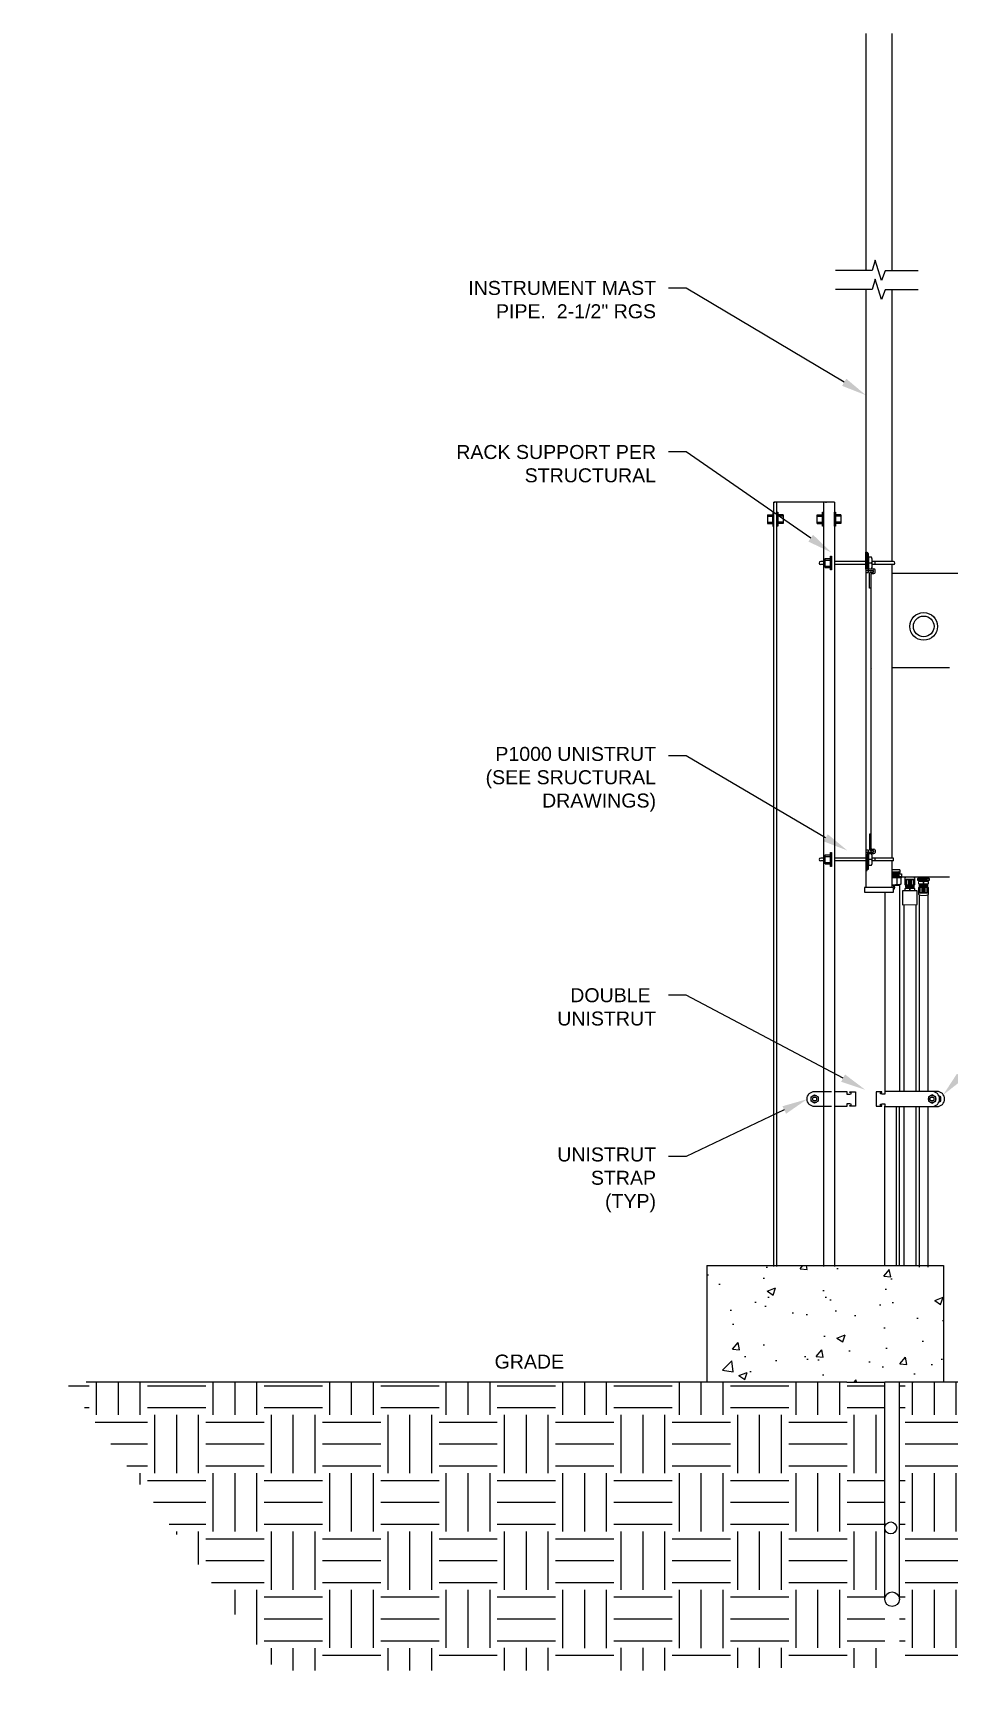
# Model space of a CAD drawing. Header units: feet. Extents: x -4 to 2246, y -9 to 1440.
# Drawn here: x 2020 to 2027.64, y 1377.52 to 1391.44 of the extents above; entities that cross this region are included whole.
import ezdxf
from ezdxf import colors
from ezdxf.entities.mleader import LeaderData, LeaderLine
from ezdxf.math import Vec2, Vec3

# ---------------------------------------------------------------- set-up
doc = ezdxf.new("R2010")
doc.units = ezdxf.units.FT
doc.header["$MEASUREMENT"] = 0
for name, color, linetype in [('ANNO-SYMBOL', 3, 'Continuous'), ('C-GRADE', 110, 'Continuous'), ('DETL-HTCH', 253, 'Continuous'), ('DETL-HVLN', 72, 'Continuous'), ('DETL-LTLN', 5, 'Continuous'), ('E-COND-PVC', 4, 'Continuous'), ('E-DETL', 7, 'Continuous'), ('E-EQPM-CAB', 5, 'Continuous'), ('E-POSTS', 4, 'Continuous'), ('G-ANNO-TEXT', 1, 'Continuous')]:
    doc.layers.add(name, color=color, linetype=linetype)
doc.styles.add('NEI-A', font='arial.ttf')

# ---------------------------------------------------------------- blocks, each defined once
blk = doc.blocks.new('HSQN031')
blk.add_lwpolyline([(-0.4, 0.21), (-0.4, 0), (0.4, 0), (0.4, 0.21), (0.28, 0.27), (-0.28, 0.27)], close=True)
for points in [[(0, 0.21, 0.123587), (-0.2, 0.27, 0.085237), (-0.34, 0.24)], [(0.34, 0.24, 0.085237), (0.2, 0.27, 0.123587), (0, 0.21), (0, 0)]]:
    blk.add_lwpolyline(points, format="xyb")
blk = doc.blocks.new('A$C82a2585c')
at = {"layer": 'E-DETL'}
for p, q in [((0.058, 5.374), (0.058, 5.364)), ((0.058, 5.374), (0.096, 5.374)), ((0.103, 5.463), (0.103, 0)), ((0.167, 5.463), (0.16, 5.463)), ((0.181, 5.463), (0.181, 0)), ((0.226, 5.374), (0.188, 5.374)), ((0.226, 5.364), (0.226, 5.374)), ((0.47, 5.374), (0.47, 5.364)), ((0.47, 5.374), (0.508, 5.374)), ((0.515, 0), (0.515, 5.463)), ((0.536, 5.463), (0.529, 5.463)), ((0.536, 0), (0.536, 5.463)), ((0.581, 5.374), (0.543, 5.374)), ((0.581, 5.374), (0.581, 5.364)), ((0.058, 5.364), (0.058, 5.321)), ((0.058, 5.364), (0.096, 5.364)), ((0.058, 5.321), (0.058, 5.31)), ((0.058, 5.321), (0.096, 5.321)), ((0.058, 5.31), (0.096, 5.31)), ((0.226, 5.364), (0.188, 5.364)), ((0.226, 5.321), (0.188, 5.321)), ((0.226, 5.31), (0.188, 5.31)), ((0.226, 5.321), (0.226, 5.364)), ((0.226, 5.31), (0.226, 5.321)), ((0.47, 5.364), (0.47, 5.321)), ((0.47, 5.364), (0.508, 5.364)), ((0.47, 5.321), (0.47, 5.31)), ((0.47, 5.321), (0.508, 5.321)), ((0.47, 5.31), (0.508, 5.31)), ((0.581, 5.364), (0.543, 5.364)), ((0.581, 5.321), (0.543, 5.321)), ((0.581, 5.31), (0.543, 5.31)), ((0.581, 5.364), (0.581, 5.321)), ((0.581, 5.321), (0.581, 5.31))]:
    blk.add_line(p, q, dxfattribs=at)
at = {"layer": 'E-DETL', "flags": 128}
for points in [[(0.096, 5.293), (0.103, 5.293), (0.103, 5.293), (0.103, 5.392), (0.103, 5.392), (0.096, 5.392)], [(0.188, 5.392), (0.181, 5.392), (0.181, 5.392), (0.181, 5.293), (0.181, 5.293), (0.188, 5.293)], [(0.508, 5.293), (0.515, 5.293), (0.515, 5.293), (0.515, 5.392), (0.515, 5.392), (0.508, 5.392)], [(0.543, 5.293), (0.536, 5.293), (0.536, 5.293), (0.536, 5.392), (0.536, 5.392), (0.543, 5.392)]]:
    blk.add_lwpolyline(points, close=True, dxfattribs=at)
for points in [[(0.096, 5.31), (0.096, 5.374)], [(0.103, 5.463), (0.536, 5.463)], [(0.188, 5.374), (0.188, 5.31)], [(0.508, 5.31), (0.508, 5.374)], [(0.543, 5.31), (0.543, 5.374)]]:
    blk.add_lwpolyline(points, dxfattribs=at)
blk = doc.blocks.new('Equipment Callout Arrowhead .75')
at = {"color": 0}
blk.add_ellipse((-0.25, 0), major_axis=(0.743, 0), ratio=0.350959, start_param=-0.80282, end_param=3.944413, dxfattribs=at)

msp = doc.modelspace()

# ---------------------------------------------------------------- hatches: boundary and pattern name
at = {"layer": 'DETL-HTCH', "true_color": 0xc7c8ca}
h = msp.add_hatch(dxfattribs=at)
h.set_pattern_fill('AR-CONC', color=9, scale=0.097252)
h.set_pattern_definition([(50, (2003.03613, 1373.8234), (0.69755, -0.061028), [0.072939, -0.80233]), (355, (2003.0361, 1373.8234), (-0.134939, 0.731522), [0.058351, -0.641864]), (100.4514, (2003.09426, 1373.81834), (0.562612, 0.670495), [0.061989, -0.681875]), (46.1842, (2003.0361, 1374.0179), (1.037914, -0.16097), [0.10941, -1.203494]), (96.6356, (2003.1226, 1374.0045), (0.90898, 0.94735), [0.092983, -1.022813]), (351.184, (2003.0361, 1374.0179), (0.90898, 0.94735), [0.087527, -0.962795]), (21, (2003.1334, 1373.9693), (0.580504, -0.391555), [0.072939, -0.80233]), (326, (2003.1334, 1373.9693), (0.23663, 0.705223), [0.058351, -0.641864]), (71.4514, (2003.18176, 1373.9367), (0.817134, 0.313668), [0.061989, -0.681875]), (37.5, (2003.03613, 1373.82343), (0.0118257, 0.3237461), [0, -0.6340834, 0, -0.651589, 0, -0.644295]), (7.5, (2003.03613, 1373.82343), (0.2558405, 0.3835735), [0, -0.371503, 0, -0.6194956, 0, -0.2455615]), (327.5, (2002.81926, 1373.82343), (0.5191533, -0.021935), [0, -0.24313, 0, -0.758566, 0, -1.006559]), (317.5, (2002.722, 1373.82343), (0.5671606, 0.097354), [0, -0.316069, 0, -0.503766, 0, -0.714803])])
h.paths.add_polyline_path([(2027.593356, 1381.16373), (2025.617317, 1381.16373), (2025.617317, 1380.191209), (2026.784669, 1380.191209), (2027.100774, 1380.191209), (2027.593356, 1380.191209)])
at = {"layer": 'DETL-HTCH'}
h = msp.add_hatch(dxfattribs=at)
h.set_pattern_fill('EARTH', color=256, scale=1.945041)
h.set_pattern_definition([(0, (-331.5773, -230.5158), (0.4862603, 0.4862603), [0.4862603, -0.4862603]), (0, (-331.5773, -230.33344), (0.4862603, 0.4862603), [0.4862603, -0.4862603]), (0, (-331.5773, -230.1511), (0.4862603, 0.4862603), [0.4862603, -0.4862603]), (90, (-331.51653, -230.0903), (-0.4862603, 0.4862603), [0.4862603, -0.4862603]), (90, (-331.3342, -230.0903), (-0.4862603, 0.4862603), [0.4862603, -0.4862603]), (90, (-331.15183, -230.0903), (-0.4862603, 0.4862603), [0.4862603, -0.4862603])])
h.paths.add_polyline_path([(2027.2223, 1380.191209), (2027.2223, 1377.829737), (2031.761135, 1377.829737), (2033.511673, 1380.191209)])
h.paths.add_polyline_path([(2025.754496, 1380.191209), (2025.754475, 1377.807037), (2027.100735, 1377.807037), (2027.100735, 1380.191209)])
h.paths.add_polyline_path([(2025.753335, 1377.784338), (2025.753335, 1380.191209), (2020.269359, 1380.191209), (2022.019897, 1377.784338)])

# ---------------------------------------------------------------- linework, layer by layer
at = {"color": 7, "lineweight": 25}
for points in [[(2027.379933, 1389.462788), (2027.103395, 1389.462788), (2027.073834, 1389.382688), (2027.020434, 1389.551471), (2026.994687, 1389.465649), (2026.690495, 1389.465649)], [(2027.379933, 1389.30386), (2027.103395, 1389.30386), (2027.073834, 1389.223759), (2027.020434, 1389.393496), (2026.994687, 1389.306721), (2026.690495, 1389.306721)]]:
    msp.add_lwpolyline(points, dxfattribs=at)
at = {"layer": 'ANNO-SYMBOL'}
for q in [(2025.617317, 1380.191209), (2027.590258, 1381.16373)]:
    msp.add_line((2025.617317, 1381.16373), q, dxfattribs=at)
at = {"layer": 'C-GRADE'}
msp.add_lwpolyline([(2026.784669, 1380.191209), (2027.100774, 1380.191209)], dxfattribs=at)
at = {"layer": 'DETL-HVLN'}
msp.add_line((2027.591079, 1381.16373), (2027.591079, 1380.191209), dxfattribs=at)
at = {"layer": 'DETL-LTLN'}
for points in [[(2026.942704, 1391.443555), (2026.942704, 1389.465649)], [(2027.161521, 1389.462788), (2027.161521, 1391.443555)], [(2026.942704, 1389.306721), (2026.942704, 1387.036972)], [(2027.161521, 1387.036972), (2027.161521, 1389.30386)], [(2026.942704, 1387.012659), (2026.942704, 1384.563249)], [(2027.161521, 1384.563249), (2027.161521, 1387.012659)], [(2026.942704, 1384.538936), (2026.942704, 1384.317875)], [(2027.161521, 1384.317875), (2027.161521, 1384.538936)], [(2027.100735, 1384.277582), (2027.100735, 1382.614868)], [(2027.2223, 1384.336228), (2027.2223, 1382.616515)], [(2027.260907, 1384.174327), (2027.260907, 1382.616515)], [(2027.358523, 1384.174641), (2027.358519, 1382.616515)], [(2027.387844, 1384.256379), (2027.387844, 1382.616515)], [(2027.460134, 1384.256693), (2027.46013, 1382.616515)], [(2027.100735, 1381.16373), (2027.100735, 1382.493486)], [(2027.100773, 1381.16373), (2027.100743, 1382.493483)], [(2027.199305, 1381.16373), (2027.198426, 1382.48999)], [(2027.2223, 1381.16373), (2027.2223, 1382.48999)], [(2027.260907, 1382.48999), (2027.260907, 1381.164004)], [(2027.358518, 1382.48999), (2027.358515, 1381.164004)], [(2027.387844, 1382.48999), (2027.387844, 1381.149354)], [(2027.460129, 1382.48999), (2027.460126, 1381.149354)], [(2026.784669, 1380.191209), (2020.43732, 1380.191209)], [(2027.100735, 1378.379889), (2027.100795, 1380.191059)], [(2033.712743, 1380.191209), (2027.100774, 1380.191059)], [(2027.2223, 1378.379889), (2027.2223, 1380.191062)]]:
    msp.add_lwpolyline(points, dxfattribs=at)
for points in [[(2027.173191, 1384.317875), (2026.931034, 1384.317875), (2026.931034, 1384.277582), (2027.173191, 1384.277582)], [(2027.371336, 1384.290521), (2027.249821, 1384.290131), (2027.249821, 1384.174292), (2027.371336, 1384.174682)]]:
    msp.add_lwpolyline(points, close=True, dxfattribs=at)
for centre, radius in [((2027.150478, 1378.974677), 0.049676), ((2027.161518, 1378.379889), 0.060783)]:
    msp.add_circle(centre, radius, dxfattribs=at)
at = {"layer": 'E-COND-PVC'}
for points in [[(2027.260903, 1384.174327), (2027.260907, 1382.616515)], [(2027.38784, 1384.256379), (2027.387844, 1382.616515)], [(2027.260907, 1382.48999), (2027.260911, 1381.164004)], [(2027.387845, 1382.48999), (2027.387848, 1381.149354)]]:
    msp.add_lwpolyline(points, dxfattribs=at)
at = {"layer": 'E-DETL'}
for p, q in [((2026.60343, 1387.062171), (2026.647015, 1387.062171)), ((2026.60343, 1386.987454), (2026.60343, 1387.062171)), ((2026.60343, 1387.049718), (2026.647015, 1387.049718)), ((2026.60343, 1386.999906), (2026.647015, 1386.999906)), ((2026.60343, 1386.987454), (2026.647015, 1386.987454)), ((2026.60343, 1384.589592), (2026.647015, 1384.589592)), ((2026.60343, 1384.514875), (2026.60343, 1384.589592)), ((2026.60343, 1384.577139), (2026.647015, 1384.577139)), ((2026.60343, 1384.527327), (2026.647015, 1384.527327)), ((2026.60343, 1384.514875), (2026.647015, 1384.514875))]:
    msp.add_line(p, q, dxfattribs=at)
at = {"layer": 'E-DETL', "flags": 128}
for points in [[(2026.647015, 1387.082925), (2026.655317, 1387.082925), (2026.655317, 1386.966699), (2026.647015, 1386.966699)], [(2026.647015, 1384.610346), (2026.655317, 1384.610346), (2026.655317, 1384.49412), (2026.647015, 1384.49412)]]:
    msp.add_lwpolyline(points, close=True, dxfattribs=at)
at = {"layer": 'E-DETL', "ltscale": 0.05}
for points in [[(2027.161521, 1384.444138), (2027.228362, 1384.444138), (2027.228362, 1384.460453), (2027.225158, 1384.464219), (2027.161521, 1384.464219)], [(2027.161521, 1384.448329), (2027.217036, 1384.450086), (2027.217094, 1384.44824), (2027.2213, 1384.444641), (2027.161521, 1384.442502)], [(2027.161521, 1384.435553), (2027.221156, 1384.437642), (2027.216878, 1384.441677), (2027.216777, 1384.444479)], [(2027.217022, 1384.437497), (2027.217093, 1384.434657), (2027.220673, 1384.431696), (2027.161521, 1384.429157)], [(2027.161521, 1384.422091), (2027.221389, 1384.423847), (2027.21708, 1384.428218), (2027.217077, 1384.431542)], [(2027.161521, 1384.430908), (2027.238963, 1384.430908), (2027.238963, 1384.408072), (2027.161521, 1384.408107)], [(2027.161521, 1384.415464), (2027.221492, 1384.417599), (2027.217118, 1384.421515), (2027.217053, 1384.42372)], [(2027.216986, 1384.417438), (2027.216985, 1384.414882), (2027.221435, 1384.410646), (2027.161521, 1384.408386)], [(2027.239795, 1384.398412), (2027.161521, 1384.398412)], [(2027.202175, 1384.398412), (2027.202175, 1384.345092)], [(2027.235453, 1384.345031), (2027.221933, 1384.336718)], [(2027.227663, 1384.408077), (2027.227664, 1384.403919)], [(2027.235453, 1384.398412), (2027.235453, 1384.345031)], [(2027.239795, 1384.398412), (2027.241134, 1384.400318), (2027.241133, 1384.403921)]]:
    msp.add_lwpolyline(points, dxfattribs=at)
at = {"layer": 'E-DETL'}
msp.add_lwpolyline([(2027.161521, 1384.336718), (2027.221933, 1384.336718)], dxfattribs=at)
at = {"layer": 'E-DETL', "ltscale": 0.05}
for centre, radius, start, end in [((2027.161377, 1384.47568), 0.136812, 270.0602995, 287.3495945), ((2027.21888, 1384.380892), 0.039506, 244.9848419, 294.8034348)]:
    msp.add_arc(centre, radius, start, end, dxfattribs=at)
at = {"layer": 'E-EQPM-CAB', "lineweight": 25}
for p, q in [((2026.985011, 1386.931692), (2026.985011, 1384.598656)), ((2027.381331, 1384.395102), (2027.465458, 1384.395102))]:
    msp.add_line(p, q, dxfattribs=at)
at = {"layer": 'E-EQPM-CAB', "lineweight": 0}
for p, q in [((2027.351709, 1384.340897), (2027.351709, 1384.388552)), ((2027.465945, 1384.317296), (2027.465945, 1384.269641))]:
    msp.add_line(p, q, dxfattribs=at)
at = {"layer": 'E-EQPM-CAB', "lineweight": 25}
for points in [[(2026.942704, 1386.973026), (2026.942704, 1387.11648), (2026.954375, 1387.11648), (2026.954375, 1386.978861)], [(2026.954375, 1387.044996), (2026.942704, 1387.044996)], [(2026.95243, 1386.9633), (2027.003976, 1386.9633)], [(2026.958265, 1386.974971), (2027.009811, 1386.974971)], [(2026.985011, 1386.814011), (2026.97334, 1386.814011), (2026.97334, 1386.9385)], [(2026.983065, 1386.948226), (2027.003976, 1386.948226)], [(2026.989873, 1386.936555), (2027.009811, 1386.936555)], [(2027.007866, 1386.952116), (2027.007866, 1386.95941)], [(2027.019537, 1386.94628), (2027.019537, 1386.965246)], [(2027.851081, 1386.936555), (2027.161521, 1386.936555)], [(2027.641512, 1386.14902), (2027.161521, 1386.14902)], [(2026.985011, 1384.76141), (2026.97334, 1384.76141), (2026.97334, 1384.636921)], [(2026.942704, 1384.602395), (2026.942704, 1384.458942), (2026.954375, 1384.458942), (2026.954375, 1384.59656)], [(2026.954375, 1384.570787), (2026.942704, 1384.570787)], [(2026.95243, 1384.612121), (2027.003976, 1384.612121)], [(2026.958265, 1384.60045), (2027.009811, 1384.60045)], [(2026.983065, 1384.627196), (2027.003976, 1384.627196)], [(2026.989873, 1384.638866), (2027.010054, 1384.638866)], [(2027.007866, 1384.623792), (2027.007866, 1384.616011)], [(2027.019537, 1384.629141), (2027.019537, 1384.610176)], [(2026.954375, 1384.530912), (2026.942704, 1384.530912)], [(2027.161521, 1384.407319), (2027.641512, 1384.407319)], [(2027.465458, 1384.395102), (2027.469835, 1384.393643), (2027.469835, 1384.37565), (2027.376955, 1384.37565), (2027.376955, 1384.393643), (2027.381331, 1384.395102)], [(2027.396892, 1384.380513), (2027.377441, 1384.380513), (2027.377441, 1384.393643), (2027.376955, 1384.393643)], [(2027.396892, 1384.393643), (2027.39203, 1384.394615), (2027.387167, 1384.395102), (2027.382304, 1384.394615), (2027.377441, 1384.393643)], [(2027.396892, 1384.36787), (2027.396892, 1384.40191)], [(2027.469835, 1384.393643), (2027.464972, 1384.394615), (2027.460109, 1384.395102), (2027.455246, 1384.394615), (2027.450384, 1384.393643), (2027.443089, 1384.393643), (2027.443089, 1384.380513), (2027.4037, 1384.380513), (2027.4037, 1384.393643), (2027.396892, 1384.393643)], [(2027.443089, 1384.393643), (2027.433364, 1384.394615), (2027.423638, 1384.395102), (2027.413426, 1384.394615), (2027.4037, 1384.393643)], [(2027.450384, 1384.36787), (2027.450384, 1384.40191)], [(2027.450384, 1384.380513), (2027.469835, 1384.380513)]]:
    msp.add_lwpolyline(points, dxfattribs=at)
at = {"layer": 'E-EQPM-CAB', "lineweight": 0}
for points in [[(2027.267096, 1384.388552), (2027.351709, 1384.388552)], [(2027.267096, 1384.388552), (2027.267096, 1384.340897), (2027.351709, 1384.340897)], [(2027.351709, 1384.382717), (2027.267096, 1384.382717)], [(2027.351709, 1384.291296), (2027.267096, 1384.291296), (2027.267096, 1384.310261), (2027.351709, 1384.310261)], [(2027.268068, 1384.378827), (2027.268068, 1384.340897)], [(2027.269527, 1384.291296), (2027.269527, 1384.310261)], [(2027.349764, 1384.290323), (2027.269527, 1384.290323)], [(2027.271959, 1384.379799), (2027.273417, 1384.380286), (2027.27439, 1384.381258), (2027.274876, 1384.381258), (2027.274876, 1384.340897)], [(2027.341983, 1384.330198), (2027.341983, 1384.333116), (2027.340038, 1384.333116), (2027.33712, 1384.333602), (2027.33323, 1384.333602), (2027.328854, 1384.334089), (2027.323505, 1384.334089), (2027.29919, 1384.335061), (2027.293841, 1384.335061), (2027.288492, 1384.335547), (2027.284116, 1384.335547), (2027.280712, 1384.336034), (2027.277308, 1384.336034), (2027.273904, 1384.337006), (2027.273904, 1384.339924), (2027.276821, 1384.340897), (2027.277308, 1384.34041), (2027.279253, 1384.34041), (2027.28217, 1384.339924), (2027.285574, 1384.339924), (2027.290437, 1384.339438), (2027.295786, 1384.339438), (2027.307457, 1384.338951), (2027.319614, 1384.338465), (2027.32545, 1384.338465), (2027.330312, 1384.337979), (2027.338093, 1384.337979), (2027.340524, 1384.337493), (2027.341983, 1384.337493)], [(2027.341983, 1384.325822), (2027.341497, 1384.326308), (2027.340038, 1384.326308), (2027.33712, 1384.326794), (2027.33323, 1384.326794), (2027.328854, 1384.327281), (2027.323505, 1384.327281), (2027.29919, 1384.328253), (2027.293841, 1384.328253), (2027.288492, 1384.328739), (2027.280712, 1384.328739), (2027.27828, 1384.329226), (2027.277308, 1384.329226), (2027.273904, 1384.330198), (2027.273904, 1384.333116), (2027.276821, 1384.334089)], [(2027.341983, 1384.319014), (2027.341497, 1384.3195), (2027.33712, 1384.3195), (2027.33323, 1384.319986), (2027.328854, 1384.319986), (2027.323505, 1384.320473), (2027.311347, 1384.320959), (2027.29919, 1384.320959), (2027.293841, 1384.321445), (2027.288492, 1384.321445), (2027.284116, 1384.321932), (2027.280712, 1384.321932), (2027.27828, 1384.322418), (2027.277308, 1384.322418), (2027.273904, 1384.32339), (2027.273904, 1384.326308), (2027.276821, 1384.326794), (2027.276821, 1384.329226)], [(2027.341983, 1384.310261), (2027.341983, 1384.312206), (2027.341497, 1384.312206), (2027.340038, 1384.312692), (2027.33712, 1384.312692), (2027.33323, 1384.313178), (2027.328854, 1384.313178), (2027.323505, 1384.313665), (2027.311347, 1384.313665), (2027.29919, 1384.314151), (2027.293841, 1384.314637), (2027.288492, 1384.314637), (2027.284116, 1384.315124), (2027.27828, 1384.315124), (2027.277308, 1384.31561), (2027.273904, 1384.316582), (2027.273904, 1384.319014), (2027.276821, 1384.319986), (2027.276821, 1384.322418)], [(2027.275362, 1384.380772), (2027.276821, 1384.381258), (2027.277794, 1384.382231), (2027.27828, 1384.382231), (2027.27828, 1384.340897)], [(2027.276821, 1384.33652), (2027.276821, 1384.333602), (2027.279253, 1384.333602), (2027.28217, 1384.333116), (2027.285574, 1384.333116), (2027.290437, 1384.33263), (2027.295786, 1384.33263), (2027.307457, 1384.332143), (2027.319614, 1384.331657), (2027.32545, 1384.331657), (2027.330312, 1384.331171), (2027.334689, 1384.331171), (2027.338093, 1384.330685), (2027.341983, 1384.330685), (2027.345387, 1384.329712), (2027.345387, 1384.326794), (2027.341983, 1384.325822), (2027.341983, 1384.32339), (2027.340524, 1384.323877), (2027.338093, 1384.323877), (2027.334689, 1384.324363), (2027.330312, 1384.324363), (2027.32545, 1384.324849), (2027.319614, 1384.324849), (2027.307457, 1384.325335), (2027.295786, 1384.325822), (2027.285574, 1384.325822), (2027.28217, 1384.326308), (2027.279253, 1384.326308), (2027.277308, 1384.326794), (2027.276821, 1384.326794)], [(2027.276821, 1384.319986), (2027.277308, 1384.319986), (2027.279253, 1384.3195), (2027.281684, 1384.3195), (2027.285574, 1384.319014), (2027.289951, 1384.319014), (2027.294814, 1384.318528), (2027.306485, 1384.318528), (2027.318642, 1384.318041), (2027.323991, 1384.317555), (2027.333716, 1384.317555), (2027.33712, 1384.317069), (2027.340038, 1384.317069), (2027.341497, 1384.316582), (2027.345387, 1384.31561), (2027.345387, 1384.313178), (2027.344415, 1384.312692), (2027.341983, 1384.312206)], [(2027.276821, 1384.310261), (2027.276821, 1384.31561)], [(2027.281684, 1384.382231), (2027.288492, 1384.382717), (2027.294814, 1384.382231)], [(2027.281684, 1384.382717), (2027.281684, 1384.340897)], [(2027.284602, 1384.406059), (2027.334203, 1384.406059)], [(2027.299677, 1384.340897), (2027.299677, 1384.382231), (2027.300163, 1384.381258), (2027.301622, 1384.380772)], [(2027.302594, 1384.381258), (2027.303081, 1384.381258), (2027.303567, 1384.380286), (2027.305026, 1384.379799)], [(2027.305998, 1384.380286), (2027.306485, 1384.380286)], [(2027.306485, 1384.340897), (2027.306485, 1384.380286)], [(2027.306485, 1384.379799), (2027.307457, 1384.379313), (2027.308916, 1384.378827), (2027.309889, 1384.378827), (2027.311834, 1384.379313), (2027.312806, 1384.380286), (2027.312806, 1384.340897)], [(2027.307457, 1384.310261), (2027.307457, 1384.291296)], [(2027.311347, 1384.291296), (2027.311347, 1384.310261)], [(2027.314265, 1384.379799), (2027.315724, 1384.380286)], [(2027.315724, 1384.381258), (2027.315724, 1384.340897)], [(2027.317669, 1384.380772), (2027.318642, 1384.381258), (2027.319128, 1384.382231), (2027.319614, 1384.382231)], [(2027.319128, 1384.340897), (2027.319128, 1384.382231)], [(2027.323018, 1384.382717), (2027.323018, 1384.340897)], [(2027.323991, 1384.382231), (2027.330799, 1384.382717), (2027.33712, 1384.382231)], [(2027.332744, 1384.340897), (2027.337607, 1384.34041), (2027.339552, 1384.34041), (2027.341011, 1384.339924), (2027.341983, 1384.339924)], [(2027.337607, 1384.340897), (2027.337607, 1384.382717)], [(2027.341011, 1384.340897), (2027.341011, 1384.382231), (2027.34247, 1384.381258), (2027.343928, 1384.380772)], [(2027.344901, 1384.340897), (2027.344901, 1384.34041), (2027.341983, 1384.339924), (2027.341983, 1384.337493), (2027.345387, 1384.33652), (2027.345387, 1384.333602), (2027.341983, 1384.33263)], [(2027.341983, 1384.32339), (2027.345387, 1384.322904), (2027.345387, 1384.319986), (2027.341983, 1384.319014), (2027.341983, 1384.316582)], [(2027.344415, 1384.340897), (2027.344415, 1384.381258), (2027.345874, 1384.380286), (2027.346846, 1384.379799)], [(2027.350736, 1384.380286), (2027.351223, 1384.379799), (2027.351709, 1384.379313), (2027.351223, 1384.378827), (2027.350736, 1384.378827), (2027.347819, 1384.379799), (2027.347819, 1384.380286), (2027.347332, 1384.380286), (2027.347332, 1384.340897)], [(2027.349764, 1384.291296), (2027.349764, 1384.310261)], [(2027.350736, 1384.340897), (2027.350736, 1384.378827)], [(2027.351709, 1384.291296), (2027.351709, 1384.310261)], [(2027.465945, 1384.366897), (2027.381331, 1384.366897), (2027.381331, 1384.347932), (2027.465945, 1384.347932)], [(2027.382304, 1384.277907), (2027.381818, 1384.278394), (2027.381331, 1384.27888), (2027.381818, 1384.279366), (2027.382304, 1384.279366), (2027.385222, 1384.278394), (2027.385222, 1384.277907), (2027.385708, 1384.277907), (2027.385708, 1384.317296)], [(2027.465945, 1384.269641), (2027.381331, 1384.269641), (2027.381331, 1384.317296)], [(2027.381331, 1384.275476), (2027.465945, 1384.275476)], [(2027.382304, 1384.317296), (2027.382304, 1384.279366)], [(2027.382304, 1384.317296), (2027.465945, 1384.317296)], [(2027.383277, 1384.36787), (2027.463513, 1384.36787)], [(2027.383277, 1384.366897), (2027.383277, 1384.347932)], [(2027.388626, 1384.317296), (2027.388626, 1384.276935), (2027.387167, 1384.277907), (2027.386194, 1384.278394)], [(2027.456219, 1384.338207), (2027.455733, 1384.338207), (2027.453788, 1384.338693), (2027.451356, 1384.338693), (2027.447466, 1384.339179), (2027.443089, 1384.339179), (2027.438227, 1384.339665), (2027.426556, 1384.339665), (2027.414399, 1384.340152), (2027.40905, 1384.340638), (2027.399324, 1384.340638), (2027.39592, 1384.341124), (2027.393002, 1384.341124), (2027.391543, 1384.34161), (2027.387653, 1384.342583), (2027.387653, 1384.345014), (2027.388626, 1384.345501), (2027.391057, 1384.345987)], [(2027.391057, 1384.334803), (2027.387653, 1384.335289), (2027.387653, 1384.338207), (2027.391057, 1384.339179), (2027.391057, 1384.34161)], [(2027.456219, 1384.321673), (2027.456219, 1384.324591), (2027.453788, 1384.324591), (2027.45087, 1384.325077), (2027.447466, 1384.325077), (2027.442603, 1384.325563), (2027.437254, 1384.325563), (2027.425583, 1384.326049), (2027.413426, 1384.326536), (2027.407591, 1384.326536), (2027.402728, 1384.327022), (2027.398351, 1384.327022), (2027.394947, 1384.327508), (2027.391057, 1384.327508), (2027.387653, 1384.328481), (2027.387653, 1384.331399), (2027.391057, 1384.332371), (2027.391057, 1384.334803), (2027.392516, 1384.334316), (2027.394947, 1384.334316), (2027.398351, 1384.33383), (2027.402728, 1384.33383), (2027.407591, 1384.333344), (2027.413426, 1384.333344), (2027.425583, 1384.332857), (2027.437254, 1384.332371), (2027.447466, 1384.332371), (2027.45087, 1384.331885), (2027.453788, 1384.331885), (2027.455733, 1384.331399), (2027.456219, 1384.331399)], [(2027.388139, 1384.317296), (2027.388139, 1384.317783), (2027.391057, 1384.318269), (2027.391057, 1384.3207), (2027.387653, 1384.321673), (2027.387653, 1384.324591), (2027.391057, 1384.325563)], [(2027.39203, 1384.317296), (2027.39203, 1384.275962), (2027.390571, 1384.276935), (2027.389112, 1384.277421)], [(2027.391057, 1384.347932), (2027.391057, 1384.345987), (2027.391543, 1384.345987), (2027.393002, 1384.345501), (2027.39592, 1384.345501), (2027.39981, 1384.345014), (2027.404187, 1384.345014), (2027.409536, 1384.344528), (2027.421693, 1384.344528), (2027.43385, 1384.344042), (2027.439199, 1384.343556), (2027.444548, 1384.343556), (2027.448925, 1384.343069), (2027.45476, 1384.343069), (2027.455733, 1384.342583), (2027.459137, 1384.34161), (2027.459137, 1384.339179), (2027.456219, 1384.338207), (2027.456219, 1384.335775)], [(2027.391057, 1384.339179), (2027.391543, 1384.338693), (2027.39592, 1384.338693), (2027.39981, 1384.338207), (2027.404187, 1384.338207), (2027.409536, 1384.33772), (2027.421693, 1384.337234), (2027.43385, 1384.337234), (2027.439199, 1384.336748), (2027.444548, 1384.336748), (2027.448925, 1384.336261), (2027.452329, 1384.336261), (2027.45476, 1384.335775), (2027.455733, 1384.335775), (2027.459137, 1384.334803), (2027.459137, 1384.331885), (2027.456219, 1384.331399), (2027.456219, 1384.328967)], [(2027.391057, 1384.332371), (2027.391543, 1384.331885), (2027.393002, 1384.331885), (2027.39592, 1384.331399), (2027.39981, 1384.331399), (2027.404187, 1384.330912), (2027.409536, 1384.330912), (2027.43385, 1384.32994), (2027.439199, 1384.32994), (2027.444548, 1384.329453), (2027.452329, 1384.329453), (2027.45476, 1384.328967), (2027.455733, 1384.328967), (2027.459137, 1384.327995), (2027.459137, 1384.325077), (2027.456219, 1384.324104)], [(2027.391057, 1384.327995), (2027.391057, 1384.325077), (2027.393002, 1384.325077), (2027.39592, 1384.324591), (2027.39981, 1384.324591), (2027.404187, 1384.324104), (2027.409536, 1384.324104), (2027.43385, 1384.323132), (2027.439199, 1384.323132), (2027.444548, 1384.322645), (2027.448925, 1384.322645), (2027.452329, 1384.322159), (2027.455733, 1384.322159), (2027.459137, 1384.321187), (2027.459137, 1384.318269), (2027.456219, 1384.317296), (2027.455733, 1384.317783), (2027.453788, 1384.317783), (2027.45087, 1384.318269), (2027.447466, 1384.318269), (2027.442603, 1384.318755), (2027.437254, 1384.318755), (2027.425583, 1384.319241), (2027.413426, 1384.319728), (2027.407591, 1384.319728), (2027.402728, 1384.320214), (2027.394947, 1384.320214), (2027.392516, 1384.3207), (2027.391057, 1384.3207)], [(2027.400296, 1384.317296), (2027.395434, 1384.317783), (2027.393488, 1384.317783), (2027.39203, 1384.318269), (2027.391057, 1384.318269)], [(2027.395434, 1384.317296), (2027.395434, 1384.275476)], [(2027.40905, 1384.275962), (2027.402242, 1384.275476), (2027.39592, 1384.275962)], [(2027.410022, 1384.275476), (2027.410022, 1384.317296)], [(2027.415371, 1384.277421), (2027.414399, 1384.276935), (2027.413912, 1384.275962), (2027.413426, 1384.275962)], [(2027.413912, 1384.317296), (2027.413912, 1384.275962)], [(2027.417316, 1384.276935), (2027.417316, 1384.317296)], [(2027.418775, 1384.278394), (2027.417316, 1384.277907)], [(2027.426556, 1384.278394), (2027.425583, 1384.27888), (2027.424124, 1384.279366), (2027.423152, 1384.279366), (2027.421207, 1384.27888), (2027.420234, 1384.277907), (2027.420234, 1384.317296)], [(2027.421693, 1384.366897), (2027.421693, 1384.347932)], [(2027.425583, 1384.347932), (2027.425583, 1384.366897)], [(2027.426556, 1384.317296), (2027.426556, 1384.277907)], [(2027.427042, 1384.277907), (2027.426556, 1384.277907)], [(2027.430446, 1384.276935), (2027.42996, 1384.276935), (2027.429473, 1384.277907), (2027.428015, 1384.278394)], [(2027.433364, 1384.317296), (2027.433364, 1384.275962), (2027.432877, 1384.276935), (2027.431419, 1384.277421)], [(2027.451356, 1384.275962), (2027.444548, 1384.275476), (2027.438227, 1384.275962)], [(2027.451356, 1384.275476), (2027.451356, 1384.317296)], [(2027.457678, 1384.277421), (2027.456219, 1384.276935), (2027.455246, 1384.275962), (2027.45476, 1384.275962), (2027.45476, 1384.317296)], [(2027.456219, 1384.347932), (2027.456219, 1384.342583)], [(2027.461082, 1384.278394), (2027.459623, 1384.277907), (2027.45865, 1384.276935), (2027.458164, 1384.276935), (2027.458164, 1384.317296)], [(2027.463513, 1384.366897), (2027.463513, 1384.347932)], [(2027.464972, 1384.279366), (2027.464972, 1384.317296)], [(2027.465945, 1384.366897), (2027.465945, 1384.347932)], [(2027.448438, 1384.252134), (2027.398838, 1384.252134)]]:
    msp.add_lwpolyline(points, dxfattribs=at)
for points in [[(2027.271472, 1384.340897), (2027.271472, 1384.380286), (2027.270986, 1384.379799), (2027.268068, 1384.378827), (2027.267582, 1384.378827), (2027.267096, 1384.379313), (2027.268068, 1384.379799), (2027.268068, 1384.380286, 0.006785877), (2027.267249, 1384.379904)], [(2027.295011, 1384.382292, -0.003789524), (2027.296273, 1384.382717), (2027.296273, 1384.340897)], [(2027.301772, 1384.381009, -0.004458474), (2027.303081, 1384.381258), (2027.303081, 1384.340897)], [(2027.315724, 1384.381258), (2027.31621, 1384.381258, -0.004458474), (2027.317518, 1384.381009)], [(2027.337376, 1384.382034, -0.006117785), (2027.337835, 1384.382492, -0.001557616), (2027.33917, 1384.381786)], [(2027.395664, 1384.276159, -0.006117785), (2027.395206, 1384.275701, -0.001557616), (2027.39387, 1384.276407)], [(2027.417316, 1384.276935), (2027.41683, 1384.276935, -0.004458474), (2027.415522, 1384.277184)], [(2027.431268, 1384.277184, -0.004458474), (2027.42996, 1384.276935), (2027.42996, 1384.317296)], [(2027.43803, 1384.275901, -0.003789524), (2027.436768, 1384.275476), (2027.436768, 1384.317296)], [(2027.461568, 1384.317296), (2027.461568, 1384.277907), (2027.462054, 1384.278394), (2027.464972, 1384.279366), (2027.465458, 1384.279366), (2027.465945, 1384.27888), (2027.464972, 1384.278394), (2027.464972, 1384.277907, 0.006785877), (2027.465792, 1384.278289)]]:
    msp.add_lwpolyline(points, format="xyb", dxfattribs=at)
at = {"layer": 'E-EQPM-CAB', "lineweight": 25}
msp.add_lwpolyline([(2027.396892, 1384.40191), (2027.450384, 1384.40191), (2027.446493, 1384.405314), (2027.400296, 1384.405314)], close=True, dxfattribs=at)
for radius in [0.115006, 0.086315]:
    msp.add_circle((2027.42534, 1386.496225), radius, dxfattribs=at)
for centre, radius, start, end in [((2026.952673, 1386.973269), 0.009483, 180.0000099, 269.9999901), ((2026.958508, 1386.979105), 0.003647, 179.9999572, 270.0000428), ((2026.983309, 1386.938743), 0.009483, 90.0000099, 179.9999901), ((2026.995952, 1386.9261), 0.010941, 90.0004462, 179.9995538), ((2026.990116, 1386.931935), 0.00462, 89.9999623, 180.0000377), ((2027.004219, 1386.959653), 0.003647, 359.9999572, 90.0000428), ((2027.004219, 1386.952359), 0.003647, 269.9999572, 0.0000428), ((2027.010054, 1386.965489), 0.009483, 0.0000099, 89.9999901), ((2027.010054, 1386.946524), 0.009483, 270.0000099, 359.9999901), ((2026.988603, 1386.145429), 0.003592, 88.500281, 179.4035175), ((2026.952673, 1384.602638), 0.009483, 90.0000099, 179.9999901), ((2026.958508, 1384.596803), 0.003647, 89.9999572, 180.0000428), ((2026.983309, 1384.637164), 0.009483, 180.0000099, 269.9999901), ((2026.995952, 1384.649808), 0.010941, 180.0002506, 269.9997494), ((2026.990116, 1384.643972), 0.00462, 179.9999623, 270.0000377), ((2027.004219, 1384.624035), 0.003647, 359.9999572, 90.0000428), ((2027.004219, 1384.616254), 0.003647, 269.9999572, 0.0000428), ((2027.010054, 1384.629384), 0.009483, 0.0000099, 89.9999901), ((2027.010054, 1384.610419), 0.009483, 270.0000099, 359.9999901)]:
    msp.add_arc(centre, radius, start, end, dxfattribs=at)
at = {"layer": 'E-EQPM-CAB', "lineweight": 0}
for centre, radius, start, end in [((2027.284845, 1384.388309), 0.017263, 89.9999971, 180.0000029), ((2027.26977, 1384.291053), 0.000729, 179.9998594, 270.0001406), ((2027.266365, 1384.369341), 0.011917, 60.8646126, 63.3303946), ((2027.266849, 1384.368367), 0.014837, 54.6462564, 56.7658434), ((2027.265887, 1384.366921), 0.019197, 49.1137309, 50.867036), ((2027.289709, 1384.330437), 0.05228, 100.3271574, 101.8211579), ((2027.399632, 1384.171382), 0.241977, 119.240019, 119.596998), ((2027.263466, 1384.363526), 0.026478, 44.3457898, 45.7478655), ((2027.18334, 1384.312043), 0.133334, 31.4422744, 31.8162316), ((2027.287762, 1384.330437), 0.05228, 78.1788421, 79.6728426), ((2027.321799, 1384.303222), 0.081926, 105.7705367, 106.7319892), ((2027.318877, 1384.308126), 0.072645, 99.8222844, 100.8813882), ((2027.3009, 1384.308126), 0.072645, 79.1186118, 80.1777156), ((2027.297492, 1384.303222), 0.081926, 73.2680108, 74.2294633), ((2027.332015, 1384.330437), 0.05228, 100.3271574, 101.8211579), ((2027.436437, 1384.312043), 0.133334, 148.1837684, 148.5577256), ((2027.293618, 1384.295972), 0.091604, 70.4441551, 71.3126459), ((2027.334446, 1384.388309), 0.017263, 359.9999971, 90.0000029), ((2027.330068, 1384.330437), 0.05228, 78.1788421, 79.6728426), ((2027.353404, 1384.366921), 0.019197, 129.132964, 130.8862691), ((2027.352441, 1384.368367), 0.014837, 123.2341566, 125.3537436), ((2027.352926, 1384.369341), 0.011917, 116.6696054, 119.1353874), ((2027.350007, 1384.291053), 0.000729, 269.9998594, 0.0001406), ((2027.342716, 1384.348447), 0.032811, 73.4872855, 75.0424701), ((2027.390324, 1384.309746), 0.032811, 253.4872855, 255.0424701), ((2027.383033, 1384.36714), 0.000729, 89.9998594, 180.0001406), ((2027.380114, 1384.288852), 0.011917, 296.6696054, 299.1353874), ((2027.380599, 1384.289826), 0.014837, 303.2341566, 305.3537436), ((2027.379636, 1384.291272), 0.019197, 309.132964, 310.8862691), ((2027.402972, 1384.327756), 0.05228, 258.1788421, 259.6728426), ((2027.439422, 1384.362221), 0.091604, 250.4441551, 251.3126459), ((2027.296603, 1384.34615), 0.133334, 328.1837684, 328.5577256), ((2027.401025, 1384.327756), 0.05228, 280.3271574, 281.8211579), ((2027.435548, 1384.354971), 0.081926, 253.2680108, 254.2294633), ((2027.43214, 1384.350067), 0.072645, 259.1186118, 260.1777156), ((2027.414163, 1384.350067), 0.072645, 279.8222844, 280.8813882), ((2027.411242, 1384.354971), 0.081926, 285.7705367, 286.7319892), ((2027.445279, 1384.327756), 0.05228, 258.1788421, 259.6728426), ((2027.549701, 1384.34615), 0.133334, 211.4422744, 211.8162316), ((2027.469574, 1384.294667), 0.026478, 224.3457898, 225.7478655), ((2027.333408, 1384.48681), 0.241977, 299.240019, 299.596998), ((2027.443332, 1384.327756), 0.05228, 280.3271574, 281.8211579), ((2027.467153, 1384.291272), 0.019197, 229.1137309, 230.867036), ((2027.466191, 1384.289826), 0.014837, 234.6462564, 236.7658434), ((2027.466676, 1384.288852), 0.011917, 240.8646126, 243.3303946), ((2027.46327, 1384.36714), 0.000729, 359.9998594, 90.0001406), ((2027.398594, 1384.269884), 0.017263, 179.9999971, 270.0000029), ((2027.448195, 1384.269884), 0.017263, 269.9999971, 0.0000029)]:
    msp.add_arc(centre, radius, start, end, dxfattribs=at)
at = {"layer": 'E-POSTS'}
for points in [[(2026.942704, 1387.103833), (2026.942704, 1386.945798), (2026.963994, 1386.945798), (2026.963994, 1387.103833)], [(2026.942704, 1384.63011), (2026.942704, 1384.472075), (2026.963994, 1384.472075), (2026.963994, 1384.63011)], [(2026.515635, 1382.518115), (2026.485205, 1382.535684), (2026.485205, 1382.570821), (2026.515635, 1382.58839), (2026.546065, 1382.570821), (2026.546065, 1382.535684)], [(2027.495, 1382.518115), (2027.525429, 1382.535684), (2027.525429, 1382.570821), (2027.495, 1382.58839), (2027.46457, 1382.570821), (2027.46457, 1382.535684)]]:
    msp.add_lwpolyline(points, close=True, dxfattribs=at)
for points in [[(2026.60343, 1387.036972), (2026.565852, 1387.036972)], [(2026.60343, 1387.012659), (2026.565852, 1387.012659)], [(2026.655654, 1387.036972), (2026.655317, 1387.036972)], [(2026.655654, 1387.012659), (2026.655317, 1387.012659)], [(2026.942704, 1387.036972), (2026.68056, 1387.036972)], [(2026.942704, 1387.012659), (2026.68056, 1387.012659)], [(2027.173678, 1387.036972), (2026.995778, 1387.036972)], [(2027.173678, 1387.012659), (2026.995778, 1387.012659)], [(2027.018716, 1387.036972), (2027.018716, 1387.012659)], [(2026.60343, 1384.563249), (2026.565852, 1384.563249)], [(2026.655654, 1384.563249), (2026.655317, 1384.563249)], [(2026.942704, 1384.563249), (2026.68056, 1384.563249)], [(2026.989291, 1384.551092), (2026.963994, 1384.551092)], [(2027.173678, 1384.563249), (2026.995778, 1384.563249)], [(2027.018716, 1384.563249), (2027.018716, 1384.538936)], [(2027.173678, 1384.538936), (2027.173678, 1384.563249)], [(2026.60343, 1384.538936), (2026.565852, 1384.538936)], [(2026.655654, 1384.538936), (2026.655317, 1384.538936)], [(2026.942704, 1384.538936), (2026.68056, 1384.538936)], [(2027.173678, 1384.538936), (2026.995778, 1384.538936)], [(2027.551935, 1382.5269), (2027.56715, 1382.535684), (2027.56715, 1382.570821), (2027.551935, 1382.579606)]]:
    msp.add_lwpolyline(points, dxfattribs=at)
at = {"layer": 'E-POSTS', "color": 7}
for points in [[(2026.655654, 1382.48999), (2026.515635, 1382.48999, -1), (2026.515635, 1382.616515), (2026.655654, 1382.616515)], [(2027.100871, 1382.616515), (2027.100871, 1382.59319), (2027.076989, 1382.593673), (2027.066344, 1382.595622), (2027.066344, 1382.606125), (2027.076989, 1382.608074), (2027.076989, 1382.613589), (2027.028363, 1382.613589), (2027.028363, 1382.492851), (2027.076989, 1382.492851), (2027.076989, 1382.498366), (2027.066344, 1382.500315), (2027.066344, 1382.510818), (2027.076989, 1382.512767), (2027.100743, 1382.513236), (2027.100743, 1382.48999), (2027.495, 1382.48999, 1), (2027.495, 1382.616515)], [(2027.122029, 1382.48999), (2027.53672, 1382.48999, 1), (2027.53672, 1382.616515)]]:
    msp.add_lwpolyline(points, format="xyb", dxfattribs=at)
msp.add_lwpolyline([(2026.68056, 1382.616515), (2026.784669, 1382.616515), (2026.784669, 1382.59319), (2026.808419, 1382.593673), (2026.819063, 1382.595622), (2026.819063, 1382.606125), (2026.808419, 1382.608074), (2026.808419, 1382.613589), (2026.857045, 1382.613589), (2026.857045, 1382.492851), (2026.808419, 1382.492851), (2026.808419, 1382.498366), (2026.819063, 1382.500315), (2026.819063, 1382.510818), (2026.808419, 1382.512767), (2026.784665, 1382.513236), (2026.784665, 1382.48999), (2026.68056, 1382.48999)], dxfattribs=at)
for centre, radius in [((2026.515635, 1382.553253), 0.03043), ((2026.515635, 1382.553253), 0.016234), ((2027.495, 1382.553253), 0.03043), ((2027.495, 1382.553253), 0.016234)]:
    msp.add_circle(centre, radius, dxfattribs=at)
at = {"layer": 'E-POSTS'}
for centre, radius, start, end in [((2026.565852, 1387.024815), 0.012157, 90, 270), ((2027.173678, 1387.024815), 0.012157, 270, 90), ((2026.565852, 1384.551092), 0.012157, 90, 270), ((2027.173678, 1384.316408), 0.012157, 270, 90), ((2027.53672, 1382.553253), 0.03043, 300, 60)]:
    msp.add_arc(centre, radius, start, end, dxfattribs=at)

# ---------------------------------------------------------------- block references
at = {"xscale": -1.167024715220308, "yscale": 1.167024715220308, "zscale": 1.167024715220308}
msp.add_blockref('A$C82a2585c', (2026.800472, 1381.156396), dxfattribs=at)
at = {"layer": 'E-POSTS', "color": 7, "xscale": 0.1196569693553092, "yscale": 0.1196569693553092, "zscale": 0.1196569693553092, "rotation": 270}
for p in [(2026.963994, 1387.024815), (2026.963994, 1384.551092)]:
    msp.add_blockref('HSQN031', p, dxfattribs=at)

# ---------------------------------------------------------------- texts
at = {"layer": 'G-ANNO-TEXT', "insert": (2023.84564, 1380.420761), "char_height": 0.1167025, "attachment_point": 1, "style": 'NEI-A'}
msp.add_mtext_dynamic_manual_height_columns('GRADE', width=0.62596627, gutter_width=0.638363, heights=[0], dxfattribs=at)

# ---------------------------------------------------------------- next in the draw order: leaders
at = {"layer": 'G-ANNO-TEXT'}
ml = msp.add_multileader_mtext('Standard', dxfattribs=at)
ml.set_content('\\A1;INSTRUMENT MAST PIPE.  2-1/2" RGS ', color=256, style='NEI-A')
ml.set_leader_properties()
ml.build(insert=Vec2(0, 0))
ml.multileader.update_dxf_attribs({"dogleg_length": 0.125, "arrow_head_size": 0.210064})
ctx = ml.context
ctx.base_point, ctx.char_height, ctx.arrow_head_size, ctx.landing_gap_size, ctx.plane_origin = Vec3(2023.539024, 1389.318877), 0.11670247, 0.210064, 0.105032, Vec3(2026.454576, 1388.725892)
ctx.text_align_type = 2
notes = []
notes.append((ctx, [(0, (1, 1, 0), (2025.443384, 1389.318877), (-1, 0), 0.145878, [(0, [(2026.942704, 1388.425029)], 0, [])])]))
ctx.mtext.insert, ctx.mtext.width, ctx.mtext.alignment, ctx.mtext.flow_direction = Vec3(2025.192474, 1389.378223), 1.79654859, 3, 5
ctx.mtext.has_bg_fill, ctx.mtext.bg_color, ctx.mtext.bg_scale_factor, ctx.mtext.bg_transparency, ctx.mtext.use_window_bg_color = 1, -1027028792, 1.5, 0, 1
ml = msp.add_multileader_mtext('Standard', dxfattribs=at)
ml.set_content('\\A1;RACK SUPPORT PER STRUCTURAL \\P ', color=256, style='NEI-A')
ml.set_leader_properties()
ml.build(insert=Vec2(0, 0))
ml.multileader.update_dxf_attribs({"dogleg_length": 0.125, "arrow_head_size": 0.210064})
ctx = ml.context
ctx.base_point, ctx.char_height, ctx.arrow_head_size, ctx.landing_gap_size, ctx.plane_origin = Vec3(2023.435457, 1387.951123), 0.11670247, 0.210064, 0.105032, Vec3(2026.454576, 1387.358139)
ctx.text_align_type = 2
notes.append((ctx, [(0, (1, 1, 0), (2025.443384, 1387.951123), (-1, 0), 0.145878, [(0, [(2026.655379, 1387.112431)], 0, [])])]))
ctx.mtext.insert, ctx.mtext.width, ctx.mtext.alignment, ctx.mtext.flow_direction = Vec3(2025.192474, 1388.009474), 1.74142431, 3, 5
ctx.mtext.has_bg_fill, ctx.mtext.bg_color, ctx.mtext.bg_scale_factor, ctx.mtext.bg_transparency, ctx.mtext.use_window_bg_color = 1, -1027028792, 1.5, 0, 1
ml = msp.add_multileader_mtext('Standard', dxfattribs=at)
ml.set_content('\\A1;P1000 UNISTRUT (SEE SRUCTURAL DRAWINGS)', color=256, style='NEI-A')
ml.set_leader_properties()
ml.build(insert=Vec2(0, 0))
ml.multileader.update_dxf_attribs({"dogleg_length": 0.125, "arrow_head_size": 0.210064})
ctx = ml.context
ctx.base_point, ctx.char_height, ctx.arrow_head_size, ctx.landing_gap_size, ctx.plane_origin = Vec3(2023.680882, 1385.415078), 0.11670247, 0.210064, 0.105032, Vec3(2026.454576, 1384.822094)
ctx.text_align_type = 2
notes.append((ctx, [(0, (1, 1, 0), (2025.443384, 1385.415078), (-1, 0), 0.145878, [(0, [(2026.788515, 1384.626264)], 0, [])])]))
ctx.mtext.insert, ctx.mtext.width, ctx.mtext.alignment, ctx.mtext.flow_direction = Vec3(2025.192474, 1385.490584), 1.41873762, 3, 5
ctx.mtext.has_bg_fill, ctx.mtext.bg_color, ctx.mtext.bg_scale_factor, ctx.mtext.bg_transparency, ctx.mtext.use_window_bg_color = 1, -1027028792, 1.5, 0, 1
ml = msp.add_multileader_mtext('Standard', dxfattribs=at)
ml.set_content('\\A1;6 MOTOR CONTROL CABLE CONDUITS (TYP.)', color=256, style='NEI-A')
ml.set_leader_properties()
ml.set_arrow_properties(name='Equipment Callout Arrowhead .75')
ml.build(insert=Vec2(0, 0))
ml.multileader.update_dxf_attribs({"dogleg_length": 0.0625, "arrow_head_size": 0.125})
ctx = ml.context
ctx.base_point, ctx.char_height, ctx.arrow_head_size, ctx.landing_gap_size, ctx.plane_origin = Vec3(2133.680839, 1383.790863), 0.1, 0.125, 0.09, Vec3(2077.345805, 1319.927864)
notes.append((ctx, [(0, (0, 0, 0), (0, 0), (1, 0), 1, [])]))
ctx.mtext.insert, ctx.mtext.width, ctx.mtext.flow_direction = Vec3(2133.770839, 1383.855563), 2.21448175, 5
ctx.mtext.has_bg_fill, ctx.mtext.bg_color, ctx.mtext.bg_scale_factor, ctx.mtext.bg_transparency, ctx.mtext.use_window_bg_color = 1, -1027028792, 1.5, 0, 1
for ctx, leaders in notes:
    for number, flags, end, landing, length, lines in leaders:
        leader = LeaderData()
        leader.index, (leader.has_last_leader_line, leader.has_dogleg_vector, leader.attachment_direction) = number, flags
        leader.last_leader_point, leader.dogleg_vector, leader.dogleg_length = Vec3(end), Vec3(landing), length
        for number, points, colour, breaks in lines:
            line = LeaderLine()
            line.index, line.vertices, line.color, line.breaks = number, Vec3.list(points), colors.encode_raw_color(colour), breaks
            leader.lines.append(line)
        ctx.leaders.append(leader)

# ---------------------------------------------------------------- next in the draw order: leaders
ml = msp.add_multileader_mtext('Standard', dxfattribs=at)
ml.set_content('\\A1;DOUBLE  UNISTRUT', color=256, style='NEI-A')
ml.set_leader_properties()
ml.build(insert=Vec2(0, 0))
ml.multileader.update_dxf_attribs({"dogleg_length": 0.125, "arrow_head_size": 0.210064})
ctx = ml.context
ctx.base_point, ctx.char_height, ctx.arrow_head_size, ctx.landing_gap_size, ctx.plane_origin = Vec3(2024.279361, 1383.418254), 0.11670247, 0.210064, 0.105032, Vec3(2026.454576, 1382.825269)
ctx.text_align_type = 2
notes = []
notes.append((ctx, [(0, (1, 1, 0), (2025.443384, 1383.418254), (-1, 0), 0.145878, [(0, [(2026.938858, 1382.62944)], 0, [])])]))
ctx.mtext.insert, ctx.mtext.width, ctx.mtext.alignment, ctx.mtext.flow_direction = Vec3(2025.192474, 1383.4776), 0.8993387, 3, 5
ctx.mtext.has_bg_fill, ctx.mtext.bg_color, ctx.mtext.bg_scale_factor, ctx.mtext.bg_transparency, ctx.mtext.use_window_bg_color = 1, -1027028792, 1.5, 0, 1
ml = msp.add_multileader_mtext('Standard', dxfattribs=at)
ml.set_content('\\A1;UNISTRUT STRAP (TYP)', color=256, style='NEI-A')
ml.set_leader_properties()
ml.build(insert=Vec2(0, 0))
ml.multileader.update_dxf_attribs({"dogleg_length": 0.125, "arrow_head_size": 0.210064})
ctx = ml.context
ctx.base_point, ctx.char_height, ctx.arrow_head_size, ctx.landing_gap_size, ctx.plane_origin = Vec3(2028.119666, 1383.009719), 0.11670247, 0.210064, 0.105032, Vec3(2031.185305, 1382.58876)
notes.append((ctx, [(1, (1, 1, 0), (2027.973788, 1383.009719), (1, 0), 0.145878, [(0, [(2027.58683, 1382.586045)], 0, [])])]))
ctx.mtext.insert, ctx.mtext.width, ctx.mtext.flow_direction = Vec3(2028.224698, 1383.085225), 1.44538686, 5
ctx.mtext.has_bg_fill, ctx.mtext.bg_color, ctx.mtext.bg_scale_factor, ctx.mtext.bg_transparency, ctx.mtext.use_window_bg_color = 1, -1027028792, 1.5, 0, 1
ml = msp.add_multileader_mtext('Standard', dxfattribs=at)
ml.set_content('\\A1;UNISTRUT STRAP\\P(TYP)', color=256, style='NEI-A')
ml.set_leader_properties()
ml.build(insert=Vec2(0, 0))
ml.multileader.update_dxf_attribs({"dogleg_length": 0.125, "arrow_head_size": 0.210064})
ctx = ml.context
ctx.base_point, ctx.char_height, ctx.arrow_head_size, ctx.landing_gap_size, ctx.plane_origin = Vec3(2024.279361, 1382.073247), 0.11670247, 0.210064, 0.105032, Vec3(2026.454576, 1381.480263)
ctx.text_align_type = 2
notes.append((ctx, [(0, (1, 1, 0), (2025.443384, 1382.073247), (-1, 0), 0.145878, [(0, [(2026.452395, 1382.551565)], 0, [])])]))
ctx.mtext.insert, ctx.mtext.width, ctx.mtext.alignment, ctx.mtext.flow_direction = Vec3(2025.192474, 1382.148753), 0.8993387, 3, 5
ctx.mtext.has_bg_fill, ctx.mtext.bg_color, ctx.mtext.bg_scale_factor, ctx.mtext.bg_transparency, ctx.mtext.use_window_bg_color = 1, -1027028792, 1.5, 0, 1
for ctx, leaders in notes:
    for number, flags, end, landing, length, lines in leaders:
        leader = LeaderData()
        leader.index, (leader.has_last_leader_line, leader.has_dogleg_vector, leader.attachment_direction) = number, flags
        leader.last_leader_point, leader.dogleg_vector, leader.dogleg_length = Vec3(end), Vec3(landing), length
        for number, points, colour, breaks in lines:
            line = LeaderLine()
            line.index, line.vertices, line.color, line.breaks = number, Vec3.list(points), colors.encode_raw_color(colour), breaks
            leader.lines.append(line)
        ctx.leaders.append(leader)

# ---------------------------------------------------------------- next in the draw order: linework, layer by layer
at = {"layer": 'E-POSTS', "color": 7}
msp.add_line((2027.53672, 1382.616515), (2027.100871, 1382.616515), dxfattribs=at)

doc.saveas('drawing.dxf')
